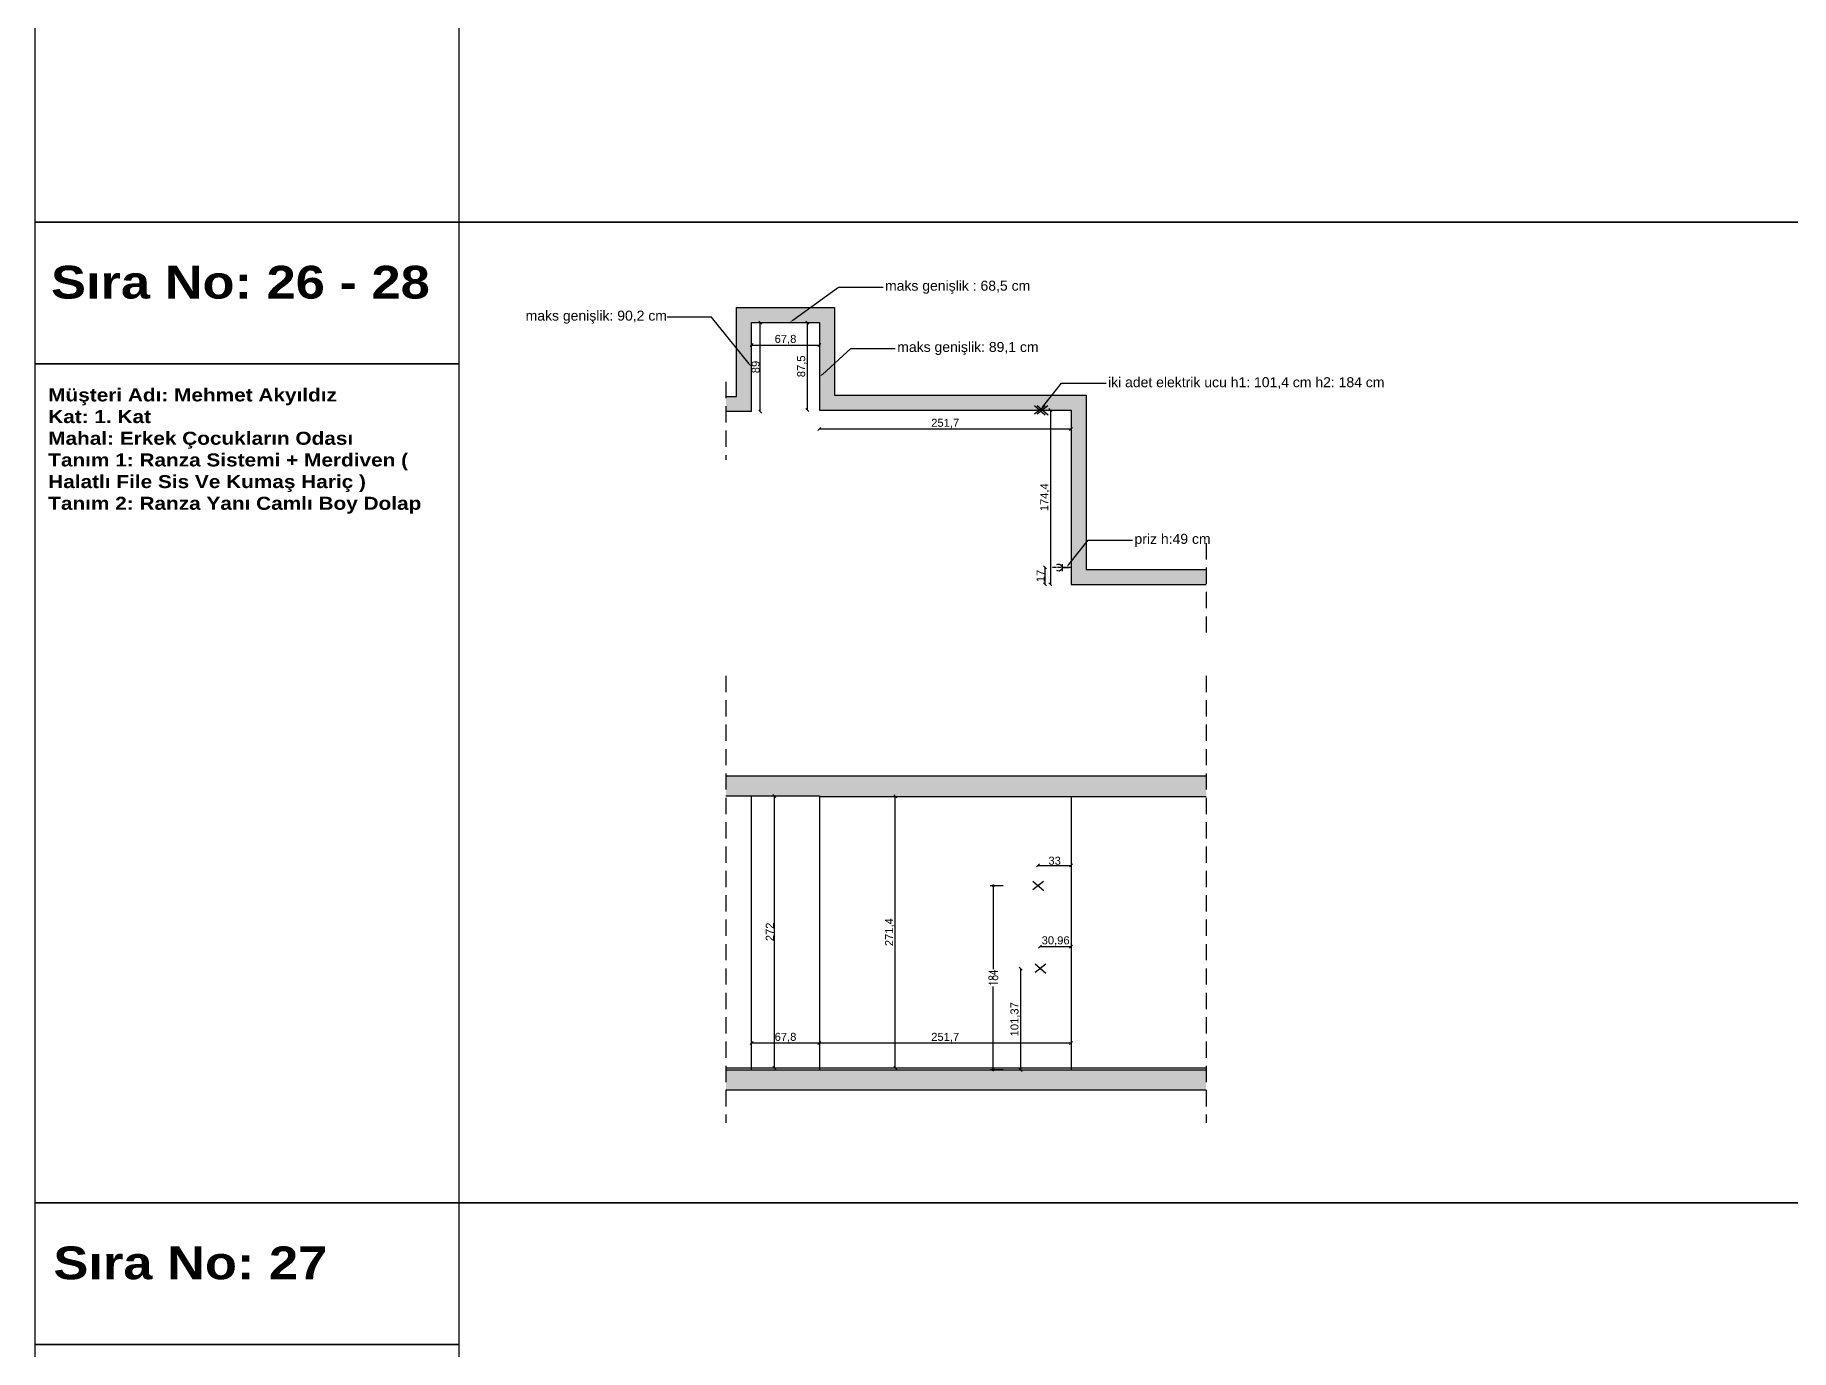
# Model space of a CAD drawing. Header units: millimetres. Extents: x -1860 to 15304, y 307 to 22353.
# Drawn here: x 3092 to 4848, y 3102 to 4417 of the extents above; entities that cross this region are included whole.
import ezdxf
from ezdxf import colors
from ezdxf.entities.mleader import LeaderData, LeaderLine
from ezdxf.math import Vec2, Vec3

# ---------------------------------------------------------------- set-up
doc = ezdxf.new("R2010")
doc.units = ezdxf.units.MM
doc.linetypes.add('( Hidden )', pattern=[0.375, 0.25, -0.125])
doc.linetypes.add('CENTER', pattern=[50.8, 31.75, -6.35, 6.35, -6.35])
doc.layers.add('0_Toner_Axis', color=8, linetype='CENTER')
doc.layers.add('5_Toner_Electrical', color=133, linetype='Continuous')
doc.layers.add('çerçeve', color=40, linetype='Continuous', lineweight=40)
doc.styles.add('dim', font='simplex.shx', dxfattribs={"width": 0.7})
doc.styles.get("Standard").update_dxf_attribs({"font": 'arial.ttf'})
doc.dimstyles.new('1_50', dxfattribs={"dimtxt": 9, "dimasz": 3, "dimexe": 3, "dimexo": 0, "dimgap": 1, "dimtad": 0, "dimdec": 1, "dimzin": 11, "dimtxsty": 'dim', "dimblk": 'DOT', "dimcen": 1.5, "dimdle": 1.25, "dimclrt": 2, "dimadec": 0, "dimazin": 0, "dimtfac": 1.25, "dimtdec": 1, "dimtix": 1, "dimtofl": 0, "dimtmove": 1, "dimatfit": 3, "dimldrblk": 'DOT', "dimfxl": 10, "dimfxlon": 1, "dimtolj": 1, "dimtzin": 0, "dimarcsym": 0})
doc.dimstyles.new('ISO-25', dxfattribs={"dimtxt": 8, "dimasz": 3, "dimexe": 1.25, "dimexo": 0.625, "dimtad": 1, "dimtxsty": 'Standard', "dimblk": 'OBLIQUE', "dimcen": 2.5, "dimse1": 1, "dimse2": 1, "dimadec": 0, "dimazin": 0, "dimtfac": 1, "dimtmove": 0, "dimatfit": 3, "dimldrblk": 'OBLIQUE', "dimfxl": 1, "dimarcsym": 0})
pattern_1 = [(315, (-3448.419, 9417.9237), (6.1739261, -1.683798), [7.9375, -1.5875, 0, -1.5875])]

# ---------------------------------------------------------------- blocks, each defined once
blk = doc.blocks.new('_Oblique')
at = {"color": 0, "linetype": 'ByBlock', "lineweight": -2}
blk.add_line((-0.5, -0.5), (0.5, 0.5), dxfattribs=at)
blk = doc.blocks.new('*D228')
at = {"color": 0, "lineweight": -2, "transparency": 16777216}
blk.add_line((3817.3, 4040.6), (3817.3, 4129.6), dxfattribs=at)
at = {"layer": 'Defpoints', "color": 0, "transparency": 16777216}
for p in [(3808.6, 4129.6), (3817.3, 4129.6), (3808.6, 4040.6)]:
    blk.add_point(p, dxfattribs=at)
at = {"color": 0, "lineweight": -2, "transparency": 16777216, "xscale": 3, "yscale": 3, "zscale": 3}
for p, rotation in [((3817.3, 4129.6), 90), ((3817.3, 4040.6), 270)]:
    blk.add_blockref('_Oblique', p, dxfattribs=dict(at, rotation=rotation))
at = {"color": 0, "transparency": 16777216, "insert": (3812.6, 4085.1), "char_height": 8, "attachment_point": 5, "rotation": 90}
blk.add_mtext('89', dxfattribs=at)
blk = doc.blocks.new('*D229')
at = {"color": 0, "lineweight": -2, "transparency": 16777216}
blk.add_line((3808.6, 4107.1), (3876.4, 4107.1), dxfattribs=at)
at = {"layer": 'Defpoints', "color": 0, "transparency": 16777216}
for p in [(3808.6, 4129.6), (3876.4, 4129.6), (3876.4, 4107.1)]:
    blk.add_point(p, dxfattribs=at)
at = {"color": 0, "lineweight": -2, "transparency": 16777216, "xscale": 3, "yscale": 3, "zscale": 3, "rotation": 180}
blk.add_blockref('_Oblique', (3808.6, 4107.1), dxfattribs=at)
at = {"color": 0, "lineweight": -2, "transparency": 16777216, "xscale": 3, "yscale": 3, "zscale": 3}
blk.add_blockref('_Oblique', (3876.4, 4107.1), dxfattribs=at)
at = {"color": 0, "transparency": 16777216, "insert": (3842.5, 4112.5), "char_height": 8, "attachment_point": 5}
blk.add_mtext('67,8', dxfattribs=at)
blk = doc.blocks.new('*D230')
at = {"color": 0, "lineweight": -2, "transparency": 16777216}
blk.add_line((3864.3, 4129.6), (3864.3, 4042.1), dxfattribs=at)
at = {"layer": 'Defpoints', "color": 0, "transparency": 16777216}
for p in [(3876.4, 4129.6), (3864.3, 4042.1), (3876.4, 4042.1)]:
    blk.add_point(p, dxfattribs=at)
at = {"color": 0, "lineweight": -2, "transparency": 16777216, "xscale": 3, "yscale": 3, "zscale": 3}
for p, rotation in [((3864.3, 4129.6), 90), ((3864.3, 4042.1), 270)]:
    blk.add_blockref('_Oblique', p, dxfattribs=dict(at, rotation=rotation))
at = {"color": 0, "transparency": 16777216, "insert": (3858.9, 4085.8), "char_height": 8, "attachment_point": 5, "rotation": 90}
blk.add_mtext('87,5', dxfattribs=at)
blk = doc.blocks.new('*D231')
at = {"color": 0, "lineweight": -2, "transparency": 16777216}
blk.add_line((3876.4, 4023.2), (4128.1, 4023.2), dxfattribs=at)
at = {"layer": 'Defpoints', "color": 0, "transparency": 16777216}
for p in [(3876.4, 4042.1), (4128.1, 4042.1), (4128.1, 4023.2)]:
    blk.add_point(p, dxfattribs=at)
at = {"color": 0, "lineweight": -2, "transparency": 16777216, "xscale": 3, "yscale": 3, "zscale": 3, "rotation": 180}
blk.add_blockref('_Oblique', (3876.4, 4023.2), dxfattribs=at)
at = {"color": 0, "lineweight": -2, "transparency": 16777216, "xscale": 3, "yscale": 3, "zscale": 3}
blk.add_blockref('_Oblique', (4128.1, 4023.2), dxfattribs=at)
at = {"color": 0, "transparency": 16777216, "insert": (4002.2, 4028.6), "char_height": 8, "attachment_point": 5}
blk.add_mtext('251,7', dxfattribs=at)
blk = doc.blocks.new('*D232')
at = {"color": 0, "lineweight": -2, "transparency": 16777216}
blk.add_line((4107.4, 4042.1), (4107.4, 3867.7), dxfattribs=at)
at = {"layer": 'Defpoints', "color": 0, "transparency": 16777216}
for p in [(4128.1, 4042.1), (4107.4, 3867.7), (4128.1, 3867.7)]:
    blk.add_point(p, dxfattribs=at)
at = {"color": 0, "lineweight": -2, "transparency": 16777216, "xscale": 3, "yscale": 3, "zscale": 3}
for p, rotation in [((4107.4, 4042.1), 90), ((4107.4, 3867.7), 270)]:
    blk.add_blockref('_Oblique', p, dxfattribs=dict(at, rotation=rotation))
at = {"color": 0, "transparency": 16777216, "insert": (4102, 3954.9), "char_height": 8, "attachment_point": 5, "rotation": 90}
blk.add_mtext('174,4', dxfattribs=at)
blk = doc.blocks.new('A$C250070FD')
at = {"color": 244, "true_color": 0x991b1e}
for p, q in [((7.8, 8.8), (-1.7, -2)), ((-1.5, 8.6), (6.8, -2))]:
    blk.add_line(p, q, dxfattribs=at)
blk = doc.blocks.new('*D121')
at = {"color": 0, "lineweight": -2, "transparency": 16777216}
blk.add_line((4097.1, 3505.6), (4128.1, 3505.6), dxfattribs=at)
at = {"layer": 'Defpoints', "color": 0, "transparency": 16777216}
for p in [(4128.1, 3505.6), (4097.1, 3483.6), (4128.1, 3483.7)]:
    blk.add_point(p, dxfattribs=at)
at = {"color": 0, "lineweight": -2, "transparency": 16777216, "xscale": 3, "yscale": 3, "zscale": 3, "rotation": 180}
blk.add_blockref('_Oblique', (4097.1, 3505.6), dxfattribs=at)
at = {"color": 0, "lineweight": -2, "transparency": 16777216, "xscale": 3, "yscale": 3, "zscale": 3}
blk.add_blockref('_Oblique', (4128.1, 3505.6), dxfattribs=at)
at = {"color": 0, "transparency": 16777216, "insert": (4112.6, 3511.1), "char_height": 8, "attachment_point": 5}
blk.add_mtext('30,96', dxfattribs=at)
blk = doc.blocks.new('*D204')
at = {"color": 0, "lineweight": -2, "transparency": 16777216}
blk.add_line((4077.6, 3483.6), (4077.6, 3382.3), dxfattribs=at)
at = {"layer": 'Defpoints', "color": 0, "transparency": 16777216}
for p in [(4098.7, 3483.6), (4077.6, 3382.3), (4098.7, 3382.3)]:
    blk.add_point(p, dxfattribs=at)
at = {"color": 0, "lineweight": -2, "transparency": 16777216, "xscale": 3, "yscale": 3, "zscale": 3}
for p, rotation in [((4077.6, 3483.6), 90), ((4077.6, 3382.3), 270)]:
    blk.add_blockref('_Oblique', p, dxfattribs=dict(at, rotation=rotation))
at = {"color": 0, "transparency": 16777216, "insert": (4072.2, 3432.9), "char_height": 8, "attachment_point": 5, "rotation": 90}
blk.add_mtext('101,37', dxfattribs=at)
blk = doc.blocks.new('_Dot')
at = {"color": 0, "linetype": 'ByBlock', "lineweight": -2}
blk.add_line((-0.5, 0), (-1, 0), dxfattribs=at)
at = {"color": 0, "linetype": 'ByBlock', "const_width": 0.5}
blk.add_lwpolyline([(-0.25, 0, 1), (0.25, 0, 1)], format="xyb", close=True, dxfattribs=at)
blk = doc.blocks.new('*D205')
at = {"color": 0, "lineweight": -2, "transparency": 16777216}
for p, q in [((4060.3, 3566.3), (4047.3, 3566.3)), ((4050.3, 3563.3), (4050.3, 3482.9)), ((4050.3, 3385.3), (4050.3, 3465.6)), ((4060.3, 3382.3), (4047.3, 3382.3))]:
    blk.add_line(p, q, dxfattribs=at)
at = {"layer": 'Defpoints', "color": 0, "transparency": 16777216}
for p in [(4095.1, 3566.3), (4050.3, 3382.3), (4095.1, 3382.3)]:
    blk.add_point(p, dxfattribs=at)
at = {"color": 0, "lineweight": -2, "transparency": 16777216, "xscale": 3, "yscale": 3, "zscale": 3}
for p, rotation in [((4050.3, 3566.3), 90), ((4050.3, 3382.3), 270)]:
    blk.add_blockref('_Dot', p, dxfattribs=dict(at, rotation=rotation))
at = {"color": 2, "transparency": 16777216, "insert": (4050.3, 3474.3), "char_height": 9, "attachment_point": 5, "rotation": 90, "style": 'dim'}
blk.add_mtext('\\A1;184', dxfattribs=at)
blk = doc.blocks.new('*D122')
at = {"color": 0, "lineweight": -2, "transparency": 16777216}
blk.add_line((4095.1, 3586.7), (4128.1, 3586.7), dxfattribs=at)
at = {"layer": 'Defpoints', "color": 0, "transparency": 16777216}
for p in [(4128.1, 3586.7), (4095.1, 3566.3), (4128.1, 3566.5)]:
    blk.add_point(p, dxfattribs=at)
at = {"color": 0, "lineweight": -2, "transparency": 16777216, "xscale": 3, "yscale": 3, "zscale": 3, "rotation": 180}
blk.add_blockref('_Oblique', (4095.1, 3586.7), dxfattribs=at)
at = {"color": 0, "lineweight": -2, "transparency": 16777216, "xscale": 3, "yscale": 3, "zscale": 3}
blk.add_blockref('_Oblique', (4128.1, 3586.7), dxfattribs=at)
at = {"color": 0, "transparency": 16777216, "insert": (4111.6, 3591.4), "char_height": 8, "attachment_point": 5}
blk.add_mtext('33', dxfattribs=at)
blk = doc.blocks.new('*D206')
at = {"color": 0, "lineweight": -2, "transparency": 16777216}
blk.add_line((3952.2, 3384.3), (3952.2, 3655.7), dxfattribs=at)
at = {"layer": 'Defpoints', "color": 0, "transparency": 16777216}
for p in [(3939, 3655.7), (3952.2, 3655.7), (3939, 3384.3)]:
    blk.add_point(p, dxfattribs=at)
at = {"color": 0, "lineweight": -2, "transparency": 16777216, "xscale": 3, "yscale": 3, "zscale": 3}
for p, rotation in [((3952.2, 3655.7), 90), ((3952.2, 3384.3), 270)]:
    blk.add_blockref('_Oblique', p, dxfattribs=dict(at, rotation=rotation))
at = {"color": 0, "transparency": 16777216, "insert": (3946.8, 3520), "char_height": 8, "attachment_point": 5, "rotation": 90}
blk.add_mtext('271,4', dxfattribs=at)
blk = doc.blocks.new('*D123')
at = {"color": 0, "lineweight": -2, "transparency": 16777216}
blk.add_line((3808.6, 3409.2), (3876.4, 3409.2), dxfattribs=at)
at = {"layer": 'Defpoints', "color": 0, "transparency": 16777216}
for p in [(3808.6, 3422.7), (3876.4, 3422.7), (3876.4, 3409.2)]:
    blk.add_point(p, dxfattribs=at)
at = {"color": 0, "lineweight": -2, "transparency": 16777216, "xscale": 3, "yscale": 3, "zscale": 3, "rotation": 180}
blk.add_blockref('_Oblique', (3808.6, 3409.2), dxfattribs=at)
at = {"color": 0, "lineweight": -2, "transparency": 16777216, "xscale": 3, "yscale": 3, "zscale": 3}
blk.add_blockref('_Oblique', (3876.4, 3409.2), dxfattribs=at)
at = {"color": 0, "transparency": 16777216, "insert": (3842.5, 3414.6), "char_height": 8, "attachment_point": 5}
blk.add_mtext('67,8', dxfattribs=at)
blk = doc.blocks.new('*D207')
at = {"color": 0, "lineweight": -2, "transparency": 16777216}
blk.add_line((3876.4, 3409.2), (4128.1, 3409.2), dxfattribs=at)
at = {"layer": 'Defpoints', "color": 0, "transparency": 16777216}
for p in [(3876.4, 3433.8), (4128.1, 3433.8), (4128.1, 3409.2)]:
    blk.add_point(p, dxfattribs=at)
at = {"color": 0, "lineweight": -2, "transparency": 16777216, "xscale": 3, "yscale": 3, "zscale": 3, "rotation": 180}
blk.add_blockref('_Oblique', (3876.4, 3409.2), dxfattribs=at)
at = {"color": 0, "lineweight": -2, "transparency": 16777216, "xscale": 3, "yscale": 3, "zscale": 3}
blk.add_blockref('_Oblique', (4128.1, 3409.2), dxfattribs=at)
at = {"color": 0, "transparency": 16777216, "insert": (4002.2, 3414.6), "char_height": 8, "attachment_point": 5}
blk.add_mtext('251,7', dxfattribs=at)
blk = doc.blocks.new('*D208')
at = {"color": 0, "lineweight": -2, "transparency": 16777216}
blk.add_line((3831.4, 3384.3), (3831.4, 3656.3), dxfattribs=at)
at = {"layer": 'Defpoints', "color": 0, "transparency": 16777216}
for p in [(3831.4, 3656.3), (3834.6, 3656.3), (3834.6, 3384.3)]:
    blk.add_point(p, dxfattribs=at)
at = {"color": 0, "lineweight": -2, "transparency": 16777216, "xscale": 3, "yscale": 3, "zscale": 3}
for p, rotation in [((3831.4, 3656.3), 90), ((3831.4, 3384.3), 270)]:
    blk.add_blockref('_Oblique', p, dxfattribs=dict(at, rotation=rotation))
at = {"color": 0, "transparency": 16777216, "insert": (3826.8, 3520.3), "char_height": 8, "attachment_point": 5, "rotation": 90}
blk.add_mtext('272', dxfattribs=at)
blk = doc.blocks.new('A$C5399117F')
at = {"layer": '0_Toner_Axis', "ltscale": 0.1}
blk.add_lwpolyline([(3.5, 18.8), (3.5, 0)], dxfattribs=at)
at = {"layer": '5_Toner_Electrical'}
for p, q in [((7, 9.9), (0, 9.9)), ((3.5, 9.9), (3.5, 16.9))]:
    blk.add_line(p, q, dxfattribs=at)
blk.add_arc((3.5, 6.4), 3.53, 326.7114, 213.2886, dxfattribs=at)
blk = doc.blocks.new('*D209')
at = {"color": 0, "lineweight": -2, "transparency": 16777216}
blk.add_line((4102.1, 3867.7), (4102.1, 3884.7), dxfattribs=at)
at = {"layer": 'Defpoints', "color": 0, "transparency": 16777216}
for p in [(4102.1, 3884.7), (4128.1, 3884.7), (4128.1, 3867.7)]:
    blk.add_point(p, dxfattribs=at)
at = {"color": 0, "lineweight": -2, "transparency": 16777216, "xscale": 3, "yscale": 3, "zscale": 3}
for p, rotation in [((4102.1, 3884.7), 90), ((4102.1, 3867.7), 270)]:
    blk.add_blockref('_Oblique', p, dxfattribs=dict(at, rotation=rotation))
at = {"color": 0, "transparency": 16777216, "insert": (4097.5, 3876.2), "char_height": 8, "attachment_point": 5, "rotation": 90}
blk.add_mtext('17', dxfattribs=at)

msp = doc.modelspace()

# ---------------------------------------------------------------- hatches: boundary and pattern name
at = {"true_color": 0x636466, "transparency": 33554687}
h = msp.add_hatch(dxfattribs=at)
h.set_pattern_fill('ANSI36', color=251, angle=270)
h.set_pattern_definition(pattern_1)
h.paths.add_polyline_path([(4263.04139, 3382.25837), (3782.91163, 3382.25837), (3782.91163, 3362.25837), (4263.04139, 3362.25837)])
h.paths.add_polyline_path([(3153.08406, 4196.5999), (3551.20094, 4196.5999), (3551.20094, 4277.58306), (3153.08406, 4277.58306)], flags=9)
h.paths.add_polyline_path([(3154.96702, 3998.38265), (3533.75829, 3998.38265), (3533.75829, 4139.93426), (3154.96702, 4139.93426)], flags=9)
h = msp.add_hatch(dxfattribs=at)
h.set_pattern_fill('ANSI36', color=251, angle=270)
h.set_pattern_definition([(315, (-3448.419, 9565.4717), (6.1739261, -1.683798), [7.9375, -1.5875, 0, -1.5875])])
h.paths.add_polyline_path([(4143.08723, 4057.07717), (3891.38723, 4057.07717), (3891.38723, 4144.57717), (3793.58723, 4144.57717), (3793.58723, 4055.57717), (3782.91163, 4055.57717), (3782.91163, 4040.57717), (3808.58723, 4040.57717), (3808.58723, 4129.57717), (3876.38723, 4129.57717), (3876.38723, 4042.07717), (4128.08723, 4042.07717), (4128.08723, 3867.67717), (4263.04139, 3867.67717), (4263.04139, 3882.67717), (4143.08723, 3882.67717)])
h = msp.add_hatch(dxfattribs=at)
h.set_pattern_fill('ANSI36', color=251, angle=270)
h.set_pattern_definition(pattern_1)
h.paths.add_polyline_path([(4263.04139, 3676.25837), (3782.91163, 3676.25837), (3782.91163, 3656.25837), (3876.38723, 3656.25837), (3876.38723, 3655.65837), (4263.04139, 3655.65837)])

# ---------------------------------------------------------------- linework, layer by layer
at = {"linetype": '( Hidden )', "ltscale": 65}
for p, q in [((3782.91163, 4070.25074), (3782.91163, 3992.18252)), ((4263.04139, 3908.91303), (4263.04139, 3812.37322)), ((3782.91163, 3776.2839), (3782.91163, 3329.50132)), ((4263.04139, 3776.2839), (4263.04139, 3329.50132))]:
    msp.add_line(p, q, dxfattribs=at)
for p, q in [((3782.91163, 3676.25837), (4263.04139, 3676.25837)), ((3782.91163, 3656.25837), (3876.38723, 3656.25837)), ((3808.58723, 3382.25837), (3808.58723, 3656.25837)), ((3876.38723, 3656.25837), (3876.38723, 3382.25837)), ((3876.38723, 3655.65837), (4263.04139, 3655.65837)), ((4128.08723, 3655.65837), (4128.08723, 3382.25837)), ((3782.91163, 3384.25837), (4263.04139, 3384.25837)), ((3782.91163, 3382.25837), (4263.04139, 3382.25837)), ((3782.91163, 3362.25837), (4263.04139, 3362.25837))]:
    msp.add_line(p, q)
for points in [[(3092.17375, 5210.58563), (10114.64183, 5210.58563), (10114.64183, 4229.93609), (3092.17375, 4229.93609)], [(3092.17375, 5069.04032), (3515.83176, 5069.04032), (3515.83176, 4229.93609), (3092.17375, 4229.93609)], [(3092.17375, 4229.93609), (10114.64183, 4229.93609), (10114.64183, 3249.28655), (3092.17375, 3249.28655)], [(3092.17375, 4229.93609), (3515.83176, 4229.93609), (3515.83176, 4088.39078), (3092.17375, 4088.39078)], [(3092.17375, 4088.39078), (3515.83176, 4088.39078), (3515.83176, 3249.28655), (3092.17375, 3249.28655)], [(3092.17375, 3249.28655), (10114.64183, 3249.28655), (10114.64183, 2268.637), (3092.17375, 2268.637)], [(3092.17375, 3249.28655), (3515.83176, 3249.28655), (3515.83176, 3107.74124), (3092.17375, 3107.74124)], [(3092.17375, 3107.74124), (3515.83176, 3107.74124), (3515.83176, 2268.637), (3092.17375, 2268.637)]]:
    msp.add_lwpolyline(points, close=True)
for points in [[(3782.91163, 4055.57717), (3793.58723, 4055.57717), (3793.58723, 4144.57717), (3891.38723, 4144.57717), (3891.38723, 4057.07717), (4143.08723, 4057.07717), (4143.08723, 3882.67717), (4263.04139, 3882.67717)], [(3808.58723, 4040.57717), (3808.58723, 4129.57717), (3876.38723, 4129.57717), (3876.38723, 4042.07717), (4128.08723, 4042.07717), (4128.08723, 3867.67717), (4263.04139, 3867.67717)], [(3808.58723, 4040.57717), (3782.91163, 4040.57717)]]:
    msp.add_lwpolyline(points)

# ---------------------------------------------------------------- block references
at = {"color": 219, "true_color": 0x642165, "rotation": 270}
for p in [(4093.42463, 4044.74681), (4096.27213, 4044.74681), (4091.94279, 3569.0553), (4094.08518, 3486.42801)]:
    msp.add_blockref('A$C250070FD', p, dxfattribs=at)
at = {"xscale": -1, "rotation": 270}
msp.add_blockref('A$C5399117F', (4109.24108, 3881.14894), dxfattribs=at)

# ---------------------------------------------------------------- texts
at = {"layer": 'çerçeve', "color": 0, "lineweight": 25, "transparency": 33554687, "char_height": 32.7868852, "attachment_point": 3}
for s, insert in [('{\\fArial Black|b1|i0|c162|p34;Sıra No: 26 - 28 }', (3486.82692, 4186.34787)), ('{\\fArial Black|b1|i0|c162|p34;Sıra No: 27}', (3384.3134, 3205.69833))]:
    msp.add_mtext(s, dxfattribs=dict(at, insert=insert))
at = {"layer": 'çerçeve', "color": 0, "lineweight": 25, "transparency": 33554687, "insert": (3512.73557, 4063.72246), "char_height": 13, "width": 407.4693121, "attachment_point": 3}
msp.add_mtext('\\pxql;{\\fArial Black|b1|i0|c162|p34;Müşteri Adı: Mehmet Akyıldız\\PKat: 1. Kat \\PMahal: Erkek Çocukların Odası \\PTanım 1: Ranza Sistemi + Merdiven ( Halatlı File Sis Ve Kumaş Hariç ) \\PTanım 2: Ranza Yanı Camlı Boy Dolap}', dxfattribs=at)

# ---------------------------------------------------------------- dimensions: what is measured, and where the dimension line sits
for base, p1, p2, picture, middle in [((3876.38723, 4107.1138), (3808.58723, 4129.57717), (3876.38723, 4129.57717), '*D229', (3842.48723, 4112.54644)), ((4128.08723, 4023.17933), (3876.38723, 4042.07717), (4128.08723, 4042.07717), '*D231', (4002.23723, 4028.61197)), ((4128.08723, 3586.71042), (4095.08783, 3566.25837), (4128.08723, 3566.49351), '*D122', (4111.58753, 3591.42274)), ((4128.08723, 3505.64948), (4097.13022, 3483.63108), (4128.08723, 3483.73242), '*D121', (4112.60873, 3511.08212)), ((4128.08723, 3409.19411), (3876.38723, 3433.75335), (4128.08723, 3433.75335), '*D207', (4002.23723, 3414.62675)), ((3876.38723, 3409.19411), (3808.58723, 3422.72092), (3876.38723, 3422.72092), '*D123', (3842.48723, 3414.62675))]:
    dim = msp.add_linear_dim(base=base, p1=p1, p2=p2, dimstyle='ISO-25')
    dim.commit()
    dim.dimension.update_dxf_attribs({"geometry": picture, "text_midpoint": middle})
for base, p1, p2, dimstyle, picture, middle in [((3817.26217, 4129.57717), (3808.58723, 4040.57717), (3808.58723, 4129.57717), 'ISO-25', '*D228', (3812.55259, 4085.07717)), ((3864.31355, 4042.07717), (3876.38723, 4129.57717), (3876.38723, 4042.07717), 'ISO-25', '*D230', (3858.88091, 4085.82717)), ((4107.4108, 3867.67717), (4128.08723, 4042.07717), (4128.08723, 3867.67717), 'ISO-25', '*D232', (4101.97816, 3954.87717)), ((4102.1321, 3884.67717), (4128.08723, 3867.67717), (4128.08723, 3884.67717), 'ISO-25', '*D209', (4097.49073, 3876.17717)), ((3831.40433, 3656.25837), (3834.59367, 3384.25837), (3834.59367, 3656.25837), 'ISO-25', '*D208', (3826.76295, 3520.25837)), ((3952.24863, 3655.65837), (3939.0337, 3384.25837), (3939.0337, 3655.65837), 'ISO-25', '*D206', (3946.81599, 3519.95837)), ((4050.32247, 3382.25837), (4095.08783, 3566.25837), (4095.08783, 3382.25837), '1_50', '*D205', (4050.32247, 3474.25837)), ((4077.60797, 3382.25837), (4098.7079, 3483.63108), (4098.7079, 3382.25837), 'ISO-25', '*D204', (4072.17533, 3432.94472))]:
    dim = msp.add_linear_dim(base=base, p1=p1, p2=p2, angle=90, dimstyle=dimstyle)
    dim.commit()
    dim.dimension.update_dxf_attribs({"geometry": picture, "text_midpoint": middle})

# ---------------------------------------------------------------- leaders
at = {"color": 6}
ml = msp.add_multileader_mtext('Standard', dxfattribs=at)
ml.set_content('maks genişlik : 68,5 cm', color=6)
ml.set_leader_properties()
ml.build(insert=Vec2(0, 0))
ml.multileader.update_dxf_attribs({"dogleg_length": 44.44786})
ctx = ml.context
ctx.base_point, ctx.char_height, ctx.plane_origin = Vec3(3940.01614, 4164.96476), 10, Vec3(3846.4959, 4129.57717)
notes = []
notes.append((ctx, [(0, (1, 1, 0), (3895.56828, 4164.96476), (1, 0), 44.44786, [(0, [(3846.4959, 4129.57717)], 0, [])])]))
ctx.mtext.insert, ctx.mtext.flow_direction = Vec3(3942.01614, 4171.43474), 5
ml = msp.add_multileader_mtext('Standard', dxfattribs=at)
ml.set_content('maks genişlik: 90,2 cm', color=6)
ml.set_leader_properties()
ml.build(insert=Vec2(0, 0))
ml.multileader.update_dxf_attribs({"dogleg_length": 44.44786})
ctx = ml.context
ctx.base_point, ctx.char_height, ctx.plane_origin = Vec3(3580.64948, 4135.0396), 10, Vec3(3808.58723, 4085.07717)
notes.append((ctx, [(0, (1, 1, 0), (3768.57892, 4135.0396), (-1, 0), 44.44786, [(0, [(3808.58723, 4085.07717)], 0, [])])]))
ctx.mtext.insert, ctx.mtext.flow_direction = Vec3(3582.64948, 4141.50959), 5
ml = msp.add_multileader_mtext('Standard', dxfattribs=at)
ml.set_content('maks genişlik: 89,1 cm', color=6)
ml.set_leader_properties()
ml.build(insert=Vec2(0, 0))
ml.multileader.update_dxf_attribs({"dogleg_length": 44.44786})
ctx = ml.context
ctx.base_point, ctx.char_height, ctx.plane_origin = Vec3(3952.24323, 4103.71705), 10, Vec3(3876.38723, 4075.08329)
notes.append((ctx, [(0, (1, 1, 0), (3907.79537, 4103.71705), (1, 0), 44.44786, [(0, [(3876.38723, 4075.08329)], 0, [])])]))
ctx.mtext.insert, ctx.mtext.flow_direction = Vec3(3954.24323, 4110.18703), 5
ml = msp.add_multileader_mtext('Standard', dxfattribs=at)
ml.set_content('iki adet elektrik ucu h1: 101,4 cm h2: 184 cm', color=6)
ml.set_leader_properties()
ml.build(insert=Vec2(0, 0))
ml.multileader.update_dxf_attribs({"dogleg_length": 44.44786})
ctx = ml.context
ctx.base_point, ctx.char_height, ctx.plane_origin = Vec3(4162.98796, 4068.9392), 10, Vec3(4096.83515, 4041.71396)
notes.append((ctx, [(0, (1, 1, 0), (4118.54009, 4068.9392), (1, 0), 44.44786, [(0, [(4096.83515, 4041.71396)], 0, [])])]))
ctx.mtext.insert, ctx.mtext.flow_direction = Vec3(4164.98796, 4074.92829), 5
ml = msp.add_multileader_mtext('Standard', dxfattribs=at)
ml.set_content('priz h:49 cm', color=6)
ml.set_leader_properties()
ml.build(insert=Vec2(0, 0))
ml.multileader.update_dxf_attribs({"dogleg_length": 44.44786})
ctx = ml.context
ctx.base_point, ctx.char_height, ctx.plane_origin = Vec3(4189.46946, 3911.90403), 10, Vec3(4123.31666, 3884.6788)
notes.append((ctx, [(0, (1, 1, 0), (4145.0216, 3911.90403), (1, 0), 44.44786, [(0, [(4123.31666, 3884.6788)], 0, [])])]))
ctx.mtext.insert, ctx.mtext.flow_direction = Vec3(4191.46946, 3918.29216), 5
for ctx, leaders in notes:
    for number, flags, end, landing, length, lines in leaders:
        leader = LeaderData()
        leader.index, (leader.has_last_leader_line, leader.has_dogleg_vector, leader.attachment_direction) = number, flags
        leader.last_leader_point, leader.dogleg_vector, leader.dogleg_length = Vec3(end), Vec3(landing), length
        for number, points, colour, breaks in lines:
            line = LeaderLine()
            line.index, line.vertices, line.color, line.breaks = number, Vec3.list(points), colors.encode_raw_color(colour), breaks
            leader.lines.append(line)
        ctx.leaders.append(leader)

doc.saveas('drawing.dxf')
